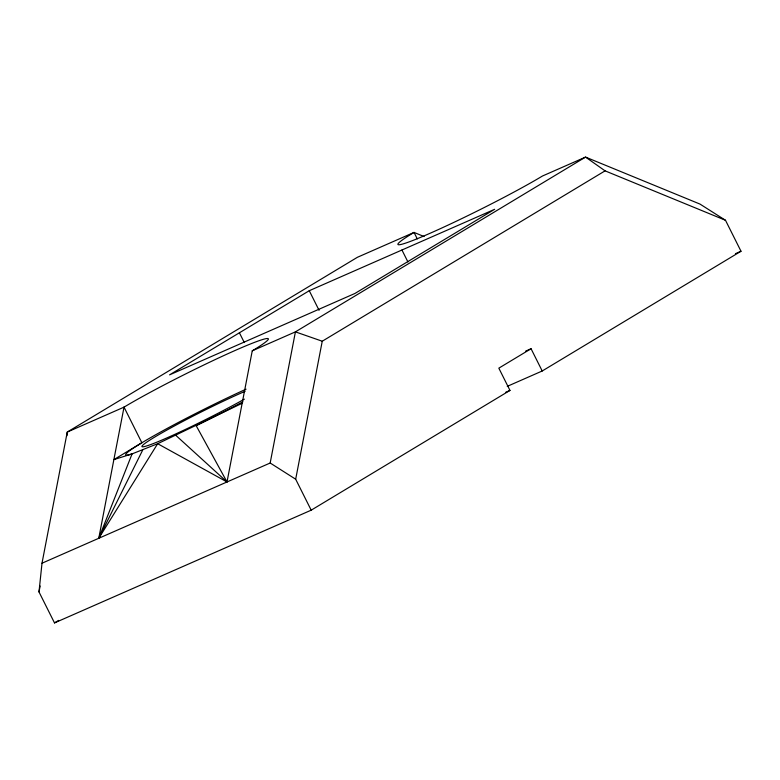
<?xml version="1.0" encoding="UTF-8"?>
<svg xmlns="http://www.w3.org/2000/svg" width="780" height="780" viewBox="0 0 780 780"><rect width="100%" height="100%" fill="white"/><g stroke="black" fill="none" stroke-linecap="round" stroke-linejoin="round"><path stroke-width="1.17" d="M66.973 435.718L67.255 432.071L357.377 257.302L414.043 232.421A89.895 5.645 -26.6 0 0 429.868 233.366A89.895 5.645 -26.6 0 0 542.5 175.997L585.546 157.092L699.982 204.077L725.498 220.282L741 251.248L542.207 370.997L507.263 386.353M542.207 370.997L531.063 348.738L498.829 368.16L509.974 390.419L311.191 510.178L54.502 622.908L39 591.942L42.003 563.209L67.255 432.071L124.03 407.14A89.739 5.636 -26.6 0 1 236.457 349.879A89.739 5.636 -26.6 0 1 252.252 350.825L295.415 331.87L585.546 157.092L605.066 170.849L725.498 220.282M242.209 403.26L157.667 443.713L98.777 538.278L113.87 459.615L132.083 453.892L157.667 443.713L227.009 481.962L252.252 350.825M39 591.942L40.141 585.995M42.003 563.209L270.173 463.008L295.415 331.87L322.247 341.221L605.066 170.849M311.191 510.178L295.678 479.212L322.247 341.221M142.72 450.002L98.777 538.278L132.083 453.892A89.739 5.636 -26.6 0 1 152.753 436.41A89.739 5.636 -26.6 0 1 246.051 389.181M309.26 290.716L169.562 374.868L354.949 293.456L494.637 209.303L309.26 290.716L319.059 310.303M54.502 622.908L58.675 620.392M735.442 253.685L741 251.248M525.603 351.136L531.063 348.738M505.547 392.369L509.974 390.419M424.086 236.545L414.043 232.421L417.281 238.894M270.173 463.008L295.678 479.212M175.909 435.435L227.009 481.962L196.199 425.734A89.739 5.636 -26.6 0 0 242.921 401.788M401.944 250.01L407.93 261.963M239.411 332.797L244.306 342.566M244.374 399.145A69.859 4.388 -26.6 0 1 158.632 441.441A69.859 4.388 -26.6 0 1 159.305 434.372A69.859 4.388 -26.6 0 1 245.115 391.297M124.03 407.14L113.87 459.615L141.872 442.767L124.03 407.14"/></g></svg>
